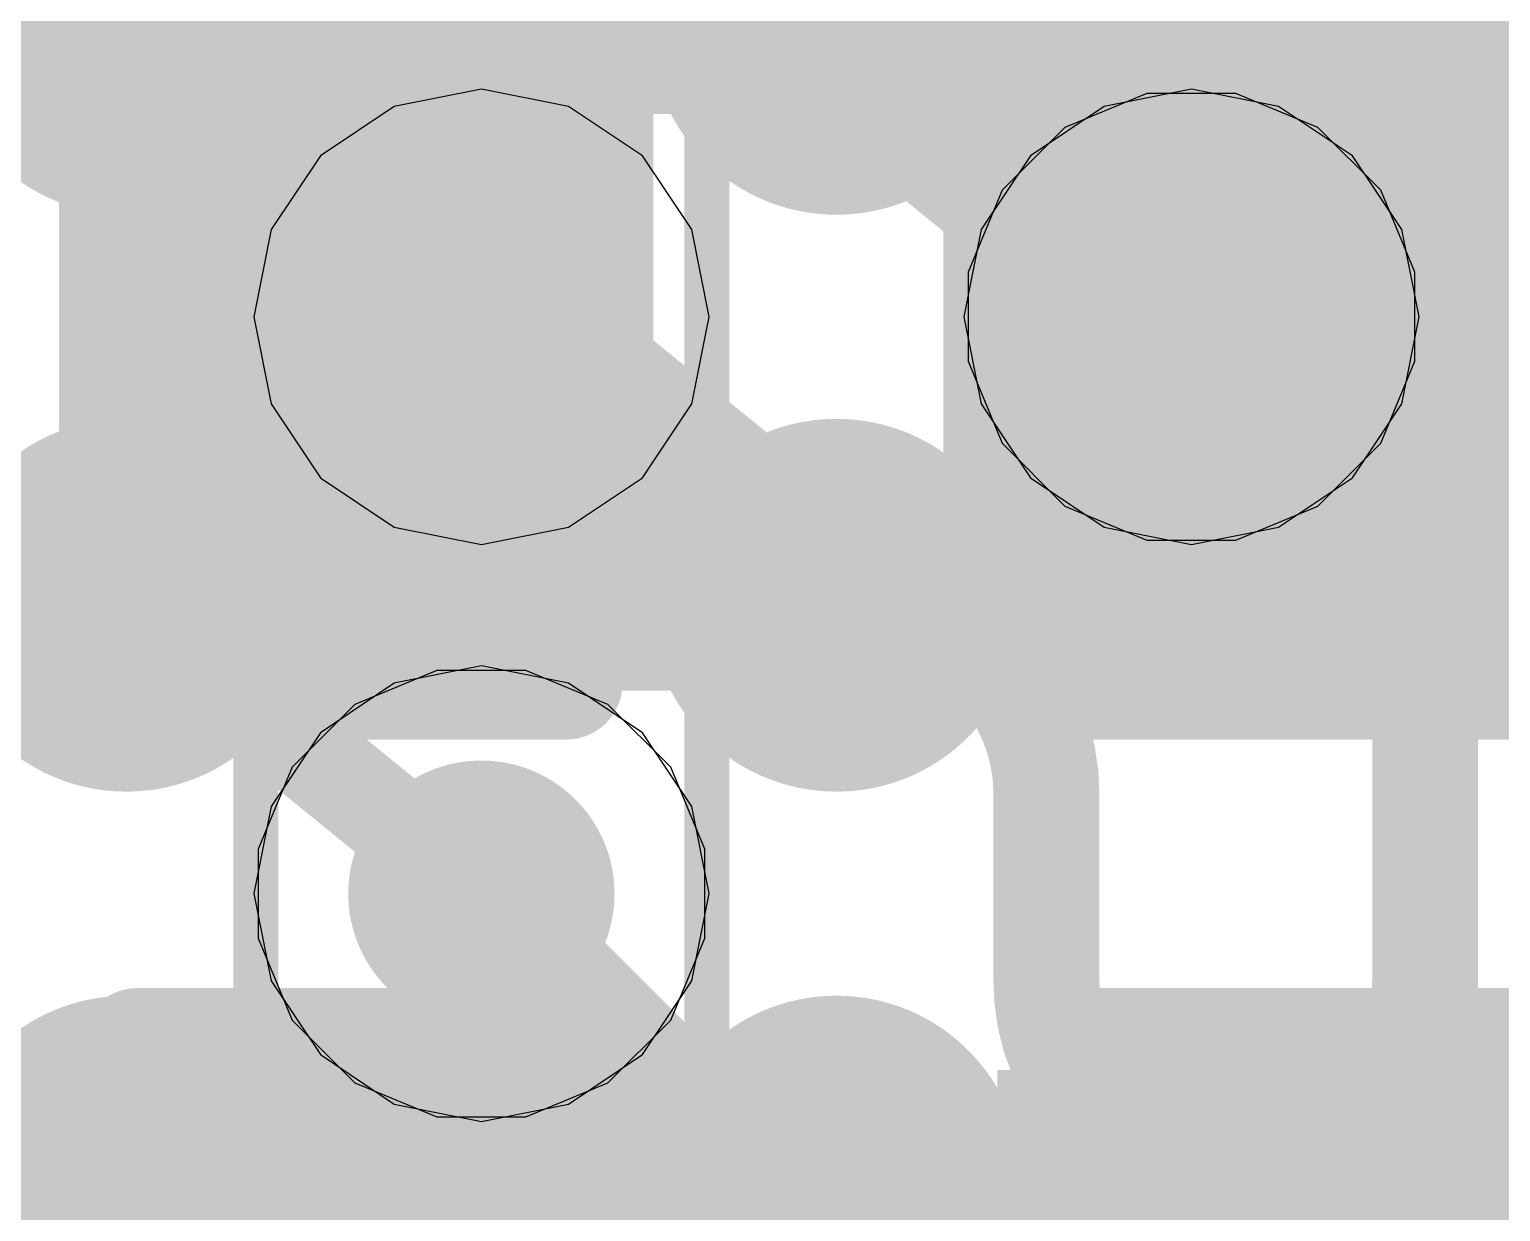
# Model space of a CAD drawing. Header units: inches. Extents: x -6 to 284, y -12 to 154.
# Drawn here: x 71.693 to 73.35, y 3.825 to 5.157 of the extents above; entities that cross this region are included whole.
import ezdxf

# ---------------------------------------------------------------- set-up
doc = ezdxf.new("R2010")
doc.units = ezdxf.units.IN
for name, color, linetype in [('Bottom Layer', 5, 'Continuous'), ('Bottom Overlay', 54, 'Continuous'), ('Bottom Paste', 16, 'Continuous'), ('Bottom Solder', 6, 'Continuous'), ('Drill Drawing', 1, 'Continuous'), ('GND-1', 16, 'Continuous'), ('GND-2', 90, 'Continuous'), ('GND-3', 216, 'Continuous'), ('GND-4', 54, 'Continuous'), ('PWR-1', 156, 'Continuous'), ('PWR-2', 130, 'Continuous'), ('Signal L1', 76, 'Continuous'), ('Signal L2', 6, 'Continuous'), ('Top Layer', 1, 'Continuous'), ('Top Paste', 8, 'Continuous'), ('Top Solder', 216, 'Continuous'), ('Via Holes', 16, 'Continuous')]:
    doc.layers.add(name, color=color, linetype=linetype)

# ---------------------------------------------------------------- blocks, each defined once
blk = doc.blocks.new('200_WFBGA__10_15__127')
at = {"layer": 'Top Layer'}
h = blk.add_hatch(color=1, dxfattribs=at)
edge = h.paths.add_edge_path()
edge.add_arc((-1.999996, -3.57505), 0.15999968, 0, 360)
h = blk.add_hatch(color=1, dxfattribs=at)
edge = h.paths.add_edge_path()
edge.add_arc((-1.199896, -3.57505), 0.15999968, 0, 360)
h = blk.add_hatch(color=1, dxfattribs=at)
edge = h.paths.add_edge_path()
edge.add_arc((-1.999996, -4.225035999999999), 0.15999968, 0, 360)
h = blk.add_hatch(color=1, dxfattribs=at)
edge = h.paths.add_edge_path()
edge.add_arc((-1.199896, -4.225035999999999), 0.15999968, 0, 360)
h = blk.add_hatch(color=1, dxfattribs=at)
edge = h.paths.add_edge_path()
edge.add_arc((-1.999996, -4.875022), 0.15999968, 0, 360)
h = blk.add_hatch(color=1, dxfattribs=at)
edge = h.paths.add_edge_path()
edge.add_arc((-1.199896, -4.875022), 0.15999968, 0, 360)
at = {"layer": 'Top Paste'}
h = blk.add_hatch(color=8, dxfattribs=at)
edge = h.paths.add_edge_path()
edge.add_arc((-1.999996, -3.57505), 0.15999968, 0, 360)
h = blk.add_hatch(color=8, dxfattribs=at)
edge = h.paths.add_edge_path()
edge.add_arc((-1.199896, -3.57505), 0.15999968, 0, 360)
h = blk.add_hatch(color=8, dxfattribs=at)
edge = h.paths.add_edge_path()
edge.add_arc((-1.999996, -4.225035999999999), 0.15999968, 0, 360)
h = blk.add_hatch(color=8, dxfattribs=at)
edge = h.paths.add_edge_path()
edge.add_arc((-1.199896, -4.225035999999999), 0.15999968, 0, 360)
h = blk.add_hatch(color=8, dxfattribs=at)
edge = h.paths.add_edge_path()
edge.add_arc((-1.999996, -4.875022), 0.15999968, 0, 360)
h = blk.add_hatch(color=8, dxfattribs=at)
edge = h.paths.add_edge_path()
edge.add_arc((-1.199896, -4.875022), 0.15999968, 0, 360)
at = {"layer": 'Top Solder'}
h = blk.add_hatch(color=216, dxfattribs=at)
edge = h.paths.add_edge_path()
edge.add_arc((-1.999996, -3.57505), 0.21001228, 0, 360)
h = blk.add_hatch(color=216, dxfattribs=at)
edge = h.paths.add_edge_path()
edge.add_arc((-1.199896, -3.57505), 0.21001228, 0, 360)
h = blk.add_hatch(color=216, dxfattribs=at)
edge = h.paths.add_edge_path()
edge.add_arc((-1.999996, -4.225035999999999), 0.21001228, 0, 360)
h = blk.add_hatch(color=216, dxfattribs=at)
edge = h.paths.add_edge_path()
edge.add_arc((-1.199896, -4.225035999999999), 0.21001228, 0, 360)
h = blk.add_hatch(color=216, dxfattribs=at)
edge = h.paths.add_edge_path()
edge.add_arc((-1.999996, -4.875022), 0.21001228, 0, 360)
h = blk.add_hatch(color=216, dxfattribs=at)
edge = h.paths.add_edge_path()
edge.add_arc((-1.199896, -4.875022), 0.21001228, 0, 360)
blk = doc.blocks.new('C___0402_B_292')
at = {"layer": 'Bottom Layer'}
for points in [[(-0.2412999999999999, 0.3174999999999999), (-0.2413000000000001, -0.3175), (-0.6985, -0.3174999999999999), (-0.6985, 0.3175)], [(0.6985, 0.3174999999999999), (0.6985, -0.3175), (0.2412999999999999, -0.3174999999999999), (0.2413000000000001, 0.3175)]]:
    blk.add_hatch(color=5, dxfattribs=at).paths.add_polyline_path(points)
at = {"layer": 'Bottom Paste'}
for points in [[(-0.2412999999999999, 0.3174999999999999), (-0.2413000000000001, -0.3175), (-0.6985, -0.3174999999999999), (-0.6985, 0.3175)], [(0.6985, 0.3174999999999999), (0.6985, -0.3175), (0.2412999999999999, -0.3174999999999999), (0.2413000000000001, 0.3175)]]:
    blk.add_hatch(color=16, dxfattribs=at).paths.add_polyline_path(points)
at = {"layer": 'Bottom Solder'}
for points in [[(-0.1813001199999999, 0.3774998799999999), (-0.1813001200000001, -0.3774998800000001), (-0.7584998799999999, -0.3774998799999999), (-0.7584998799999999, 0.3774998800000001)], [(0.7584998799999999, 0.3774998799999999), (0.7584998799999999, -0.3774998800000001), (0.1813001199999999, -0.3774998799999999), (0.1813001200000001, 0.3774998800000001)]]:
    blk.add_hatch(color=6, dxfattribs=at).paths.add_polyline_path(points)
at = {"layer": 'Bottom Overlay'}
for points in [[(-0.7874, -0.4064, 0.127, 0.127, 0), (-0.7874, 0.4064, 0.127, 0.127, 0)], [(0.7874, -0.4064, 0.127, 0.127, 0), (0.7874, 0.4064, 0.127, 0.127, 0)], [(-0.7874, -0.4064, 0.127, 0.127, 0), (-0.2794, -0.4064, 0.127, 0.127, 0)], [(0.2794, -0.4064, 0.127, 0.127, 0), (0.7874, -0.4064, 0.127, 0.127, 0)]]:
    blk.add_lwpolyline(points, format="xyseb", dxfattribs=at)
for points in [[(-0.8191499999999999, -0.4064, 0.0635, 0.0635, 1), (-0.7556499999999999, -0.4064, 0.0635, 0.0635, 1)], [(-0.8191499999999999, -0.4064, 0.0635, 0.0635, 1), (-0.7556499999999999, -0.4064, 0.0635, 0.0635, 1)], [(-0.31115, -0.4064, 0.0635, 0.0635, 1), (-0.24765, -0.4064, 0.0635, 0.0635, 1)], [(0.24765, -0.4064, 0.0635, 0.0635, 1), (0.31115, -0.4064, 0.0635, 0.0635, 1)], [(0.7556499999999999, -0.4064, 0.0635, 0.0635, 1), (0.8191499999999999, -0.4064, 0.0635, 0.0635, 1)], [(0.7556499999999999, -0.4064, 0.0635, 0.0635, 1), (0.8191499999999999, -0.4064, 0.0635, 0.0635, 1)]]:
    blk.add_lwpolyline(points, format="xyseb", close=True, dxfattribs=at)
blk = doc.blocks.new('C___0402_B_308')
at = {"layer": 'Bottom Layer'}
for points in [[(-0.2412999999999999, 0.3174999999999999), (-0.2413000000000001, -0.3175), (-0.6985, -0.3174999999999999), (-0.6985, 0.3175)], [(0.6985, 0.3174999999999999), (0.6985, -0.3175), (0.2412999999999999, -0.3174999999999999), (0.2413000000000001, 0.3175)]]:
    blk.add_hatch(color=5, dxfattribs=at).paths.add_polyline_path(points)
at = {"layer": 'Bottom Paste'}
for points in [[(-0.2412999999999999, 0.3174999999999999), (-0.2413000000000001, -0.3175), (-0.6985, -0.3174999999999999), (-0.6985, 0.3175)], [(0.6985, 0.3174999999999999), (0.6985, -0.3175), (0.2412999999999999, -0.3174999999999999), (0.2413000000000001, 0.3175)]]:
    blk.add_hatch(color=16, dxfattribs=at).paths.add_polyline_path(points)
at = {"layer": 'Bottom Solder'}
for points in [[(-0.1813001199999999, 0.3774998799999999), (-0.1813001200000001, -0.3774998800000001), (-0.7584998799999999, -0.3774998799999999), (-0.7584998799999999, 0.3774998800000001)], [(0.7584998799999999, 0.3774998799999999), (0.7584998799999999, -0.3774998800000001), (0.1813001199999999, -0.3774998799999999), (0.1813001200000001, 0.3774998800000001)]]:
    blk.add_hatch(color=6, dxfattribs=at).paths.add_polyline_path(points)
at = {"layer": 'Bottom Overlay'}
for points in [[(-0.7874, -0.4064, 0.127, 0.127, 0), (-0.7874, 0.4064, 0.127, 0.127, 0)], [(-0.7874, 0.4064, 0.127, 0.127, 0), (-0.2794, 0.4064, 0.127, 0.127, 0)], [(0.2794, 0.4064, 0.127, 0.127, 0), (0.7874, 0.4064, 0.127, 0.127, 0)], [(0.7874, -0.4064, 0.127, 0.127, 0), (0.7874, 0.4064, 0.127, 0.127, 0)]]:
    blk.add_lwpolyline(points, format="xyseb", dxfattribs=at)
for points in [[(-0.8191499999999999, 0.4064, 0.0635, 0.0635, 1), (-0.7556499999999999, 0.4064, 0.0635, 0.0635, 1)], [(-0.8191499999999999, 0.4064, 0.0635, 0.0635, 1), (-0.7556499999999999, 0.4064, 0.0635, 0.0635, 1)], [(-0.31115, 0.4064, 0.0635, 0.0635, 1), (-0.24765, 0.4064, 0.0635, 0.0635, 1)], [(0.24765, 0.4064, 0.0635, 0.0635, 1), (0.31115, 0.4064, 0.0635, 0.0635, 1)], [(0.7556499999999999, 0.4064, 0.0635, 0.0635, 1), (0.8191499999999999, 0.4064, 0.0635, 0.0635, 1)], [(0.7556499999999999, 0.4064, 0.0635, 0.0635, 1), (0.8191499999999999, 0.4064, 0.0635, 0.0635, 1)]]:
    blk.add_lwpolyline(points, format="xyseb", close=True, dxfattribs=at)

msp = doc.modelspace()

# ---------------------------------------------------------------- hatches: boundary and pattern name
at = {"layer": 'Bottom Layer'}
h = msp.add_hatch(color=5, dxfattribs=at)
edge = h.paths.add_edge_path()
edge.add_arc((72.20183933999999, 4.83319836), 0.1499997, 0, 360)
h = msp.add_hatch(color=5, dxfattribs=at)
edge = h.paths.add_edge_path()
edge.add_arc((73.00184282, 4.83319836), 0.1499997, 0, 360)
h = msp.add_hatch(color=5, dxfattribs=at)
edge = h.paths.add_edge_path()
edge.add_arc((72.20184187999999, 4.183174259999999), 0.1499997, 0, 360)
at = {"layer": 'GND-1'}
h = msp.add_hatch(color=16, dxfattribs=at)
edge = h.paths.add_edge_path()
edge.add_arc((72.20183933999999, 4.83319836), 0.1499997, 0, 360)
h = msp.add_hatch(color=16, dxfattribs=at)
edge = h.paths.add_edge_path()
edge.add_arc((73.00184282, 4.83319836), 0.1499997, 0, 360)
h = msp.add_hatch(color=16, dxfattribs=at)
edge = h.paths.add_edge_path()
edge.add_arc((72.20184187999999, 4.183174259999999), 0.1499997, 0, 360)
at = {"layer": 'GND-2'}
h = msp.add_hatch(color=90, dxfattribs=at)
edge = h.paths.add_edge_path()
edge.add_arc((72.20183933999999, 4.83319836), 0.1499997, 0, 360)
h = msp.add_hatch(color=90, dxfattribs=at)
edge = h.paths.add_edge_path()
edge.add_arc((73.00184282, 4.83319836), 0.1499997, 0, 360)
h = msp.add_hatch(color=90, dxfattribs=at)
edge = h.paths.add_edge_path()
edge.add_arc((72.20184187999999, 4.183174259999999), 0.1499997, 0, 360)
at = {"layer": 'GND-3'}
h = msp.add_hatch(color=216, dxfattribs=at)
edge = h.paths.add_edge_path()
edge.add_arc((72.20183933999999, 4.83319836), 0.1499997, 0, 360)
h = msp.add_hatch(color=216, dxfattribs=at)
edge = h.paths.add_edge_path()
edge.add_arc((73.00184282, 4.83319836), 0.1499997, 0, 360)
h = msp.add_hatch(color=216, dxfattribs=at)
edge = h.paths.add_edge_path()
edge.add_arc((72.20184187999999, 4.183174259999999), 0.1499997, 0, 360)
at = {"layer": 'GND-4'}
h = msp.add_hatch(color=54, dxfattribs=at)
edge = h.paths.add_edge_path()
edge.add_arc((72.20183933999999, 4.83319836), 0.1499997, 0, 360)
h = msp.add_hatch(color=54, dxfattribs=at)
edge = h.paths.add_edge_path()
edge.add_arc((73.00184282, 4.83319836), 0.1499997, 0, 360)
h = msp.add_hatch(color=54, dxfattribs=at)
edge = h.paths.add_edge_path()
edge.add_arc((72.20184187999999, 4.183174259999999), 0.1499997, 0, 360)
at = {"layer": 'PWR-1'}
h = msp.add_hatch(color=156, dxfattribs=at)
edge = h.paths.add_edge_path()
edge.add_arc((72.20183933999999, 4.83319836), 0.1499997, 0, 360)
h = msp.add_hatch(color=156, dxfattribs=at)
edge = h.paths.add_edge_path()
edge.add_arc((73.00184282, 4.83319836), 0.1499997, 0, 360)
h = msp.add_hatch(color=156, dxfattribs=at)
edge = h.paths.add_edge_path()
edge.add_arc((72.20184187999999, 4.183174259999999), 0.1499997, 0, 360)
at = {"layer": 'PWR-2'}
h = msp.add_hatch(color=130, dxfattribs=at)
edge = h.paths.add_edge_path()
edge.add_arc((72.20183933999999, 4.83319836), 0.1499997, 0, 360)
h = msp.add_hatch(color=130, dxfattribs=at)
edge = h.paths.add_edge_path()
edge.add_arc((73.00184282, 4.83319836), 0.1499997, 0, 360)
h = msp.add_hatch(color=130, dxfattribs=at)
edge = h.paths.add_edge_path()
edge.add_arc((72.20184187999999, 4.183174259999999), 0.1499997, 0, 360)
at = {"layer": 'Signal L1'}
h = msp.add_hatch(color=76, dxfattribs=at)
edge = h.paths.add_edge_path()
edge.add_arc((72.20183933999999, 4.83319836), 0.1499997, 0, 360)
h = msp.add_hatch(color=76, dxfattribs=at)
edge = h.paths.add_edge_path()
edge.add_arc((73.00184282, 4.83319836), 0.1499997, 0, 360)
h = msp.add_hatch(color=76, dxfattribs=at)
edge = h.paths.add_edge_path()
edge.add_arc((72.20184187999999, 4.183174259999999), 0.1499997, 0, 360)
at = {"layer": 'Signal L2'}
h = msp.add_hatch(color=6, dxfattribs=at)
edge = h.paths.add_edge_path()
edge.add_arc((72.20183933999999, 4.83319836), 0.1499997, 0, 360)
h = msp.add_hatch(color=6, dxfattribs=at)
edge = h.paths.add_edge_path()
edge.add_arc((73.00184282, 4.83319836), 0.1499997, 0, 360)
h = msp.add_hatch(color=6, dxfattribs=at)
edge = h.paths.add_edge_path()
edge.add_arc((72.20184187999999, 4.183174259999999), 0.1499997, 0, 360)
at = {"layer": 'Top Layer'}
h = msp.add_hatch(color=1, dxfattribs=at)
edge = h.paths.add_edge_path()
edge.add_arc((72.20183933999999, 4.83319836), 0.1499997, 0, 360)
h = msp.add_hatch(color=1, dxfattribs=at)
edge = h.paths.add_edge_path()
edge.add_arc((73.00184282, 4.83319836), 0.1499997, 0, 360)
h = msp.add_hatch(color=1, dxfattribs=at)
edge = h.paths.add_edge_path()
edge.add_arc((72.20184187999999, 4.183174259999999), 0.1499997, 0, 360)
at = {"layer": 'Via Holes'}
h = msp.add_hatch(color=7, dxfattribs=at)
edge = h.paths.add_edge_path()
edge.add_arc((72.20183933999999, 4.83319836), 0.07499858, 0, 360)
h = msp.add_hatch(color=7, dxfattribs=at)
edge = h.paths.add_edge_path()
edge.add_arc((73.00184282, 4.83319836), 0.07499858, 0, 360)
h = msp.add_hatch(color=7, dxfattribs=at)
edge = h.paths.add_edge_path()
edge.add_arc((72.20184187999999, 4.183174259999999), 0.07499858, 0, 360)

# ---------------------------------------------------------------- linework, layer by layer
at = {"layer": 'Drill Drawing'}
for points in [[(71.94783933999999, 5.087198359999999, 0.0508, 0.0508, 0), (72.45583934, 5.087198359999999, 0.0508, 0.0508, 0)], [(71.94783933999999, 4.57919836, 0.0508, 0.0508, 0), (71.94783933999999, 5.087198359999999, 0.0508, 0.0508, 0)], [(72.45583934, 4.57919836, 0.0508, 0.0508, 0), (72.45583934, 5.087198359999999, 0.0508, 0.0508, 0)], [(72.74784282, 5.087198359999999, 0.0508, 0.0508, 0), (73.25584282, 5.087198359999999, 0.0508, 0.0508, 0)], [(72.74784282, 4.57919836, 0.0508, 0.0508, 0), (72.74784282, 5.087198359999999, 0.0508, 0.0508, 0)], [(73.25584282, 4.57919836, 0.0508, 0.0508, 0), (73.25584282, 5.087198359999999, 0.0508, 0.0508, 0)], [(71.94783933999999, 4.57919836, 0.0508, 0.0508, 0), (72.45583934, 4.57919836, 0.0508, 0.0508, 0)], [(72.74784282, 4.57919836, 0.0508, 0.0508, 0), (73.25584282, 4.57919836, 0.0508, 0.0508, 0)], [(71.94784188, 4.43717426, 0.0508, 0.0508, 0), (72.45584188, 4.43717426, 0.0508, 0.0508, 0)], [(71.94784188, 3.929174259999999, 0.0508, 0.0508, 0), (71.94784188, 4.43717426, 0.0508, 0.0508, 0)], [(72.45584188, 3.929174259999999, 0.0508, 0.0508, 0), (72.45584188, 4.43717426, 0.0508, 0.0508, 0)], [(71.94784188, 3.929174259999999, 0.0508, 0.0508, 0), (72.45584188, 3.929174259999999, 0.0508, 0.0508, 0)]]:
    msp.add_lwpolyline(points, format="xyseb", dxfattribs=at)
for points in [[(71.93513933999999, 5.087198359999999, 0.0254, 0.0254, 1), (71.96053934, 5.087198359999999, 0.0254, 0.0254, 1)], [(71.93513933999999, 5.087198359999999, 0.0254, 0.0254, 1), (71.96053934, 5.087198359999999, 0.0254, 0.0254, 1)], [(72.44313934, 5.087198359999999, 0.0254, 0.0254, 1), (72.46853933999999, 5.087198359999999, 0.0254, 0.0254, 1)], [(72.44313934, 5.087198359999999, 0.0254, 0.0254, 1), (72.46853933999999, 5.087198359999999, 0.0254, 0.0254, 1)], [(72.73514282, 5.087198359999999, 0.0254, 0.0254, 1), (72.76054282, 5.087198359999999, 0.0254, 0.0254, 1)], [(72.73514282, 5.087198359999999, 0.0254, 0.0254, 1), (72.76054282, 5.087198359999999, 0.0254, 0.0254, 1)], [(73.24314282, 5.087198359999999, 0.0254, 0.0254, 1), (73.26854282, 5.087198359999999, 0.0254, 0.0254, 1)], [(73.24314282, 5.087198359999999, 0.0254, 0.0254, 1), (73.26854282, 5.087198359999999, 0.0254, 0.0254, 1)], [(71.93513933999999, 4.57919836, 0.0254, 0.0254, 1), (71.96053934, 4.57919836, 0.0254, 0.0254, 1)], [(71.93513933999999, 4.57919836, 0.0254, 0.0254, 1), (71.96053934, 4.57919836, 0.0254, 0.0254, 1)], [(72.44313934, 4.57919836, 0.0254, 0.0254, 1), (72.46853933999999, 4.57919836, 0.0254, 0.0254, 1)], [(72.44313934, 4.57919836, 0.0254, 0.0254, 1), (72.46853933999999, 4.57919836, 0.0254, 0.0254, 1)], [(72.73514282, 4.57919836, 0.0254, 0.0254, 1), (72.76054282, 4.57919836, 0.0254, 0.0254, 1)], [(72.73514282, 4.57919836, 0.0254, 0.0254, 1), (72.76054282, 4.57919836, 0.0254, 0.0254, 1)], [(73.24314282, 4.57919836, 0.0254, 0.0254, 1), (73.26854282, 4.57919836, 0.0254, 0.0254, 1)], [(73.24314282, 4.57919836, 0.0254, 0.0254, 1), (73.26854282, 4.57919836, 0.0254, 0.0254, 1)], [(71.93514187999999, 4.43717426, 0.0254, 0.0254, 1), (71.96054188, 4.43717426, 0.0254, 0.0254, 1)], [(71.93514187999999, 4.43717426, 0.0254, 0.0254, 1), (71.96054188, 4.43717426, 0.0254, 0.0254, 1)], [(72.44314188, 4.43717426, 0.0254, 0.0254, 1), (72.46854187999999, 4.43717426, 0.0254, 0.0254, 1)], [(72.44314188, 4.43717426, 0.0254, 0.0254, 1), (72.46854187999999, 4.43717426, 0.0254, 0.0254, 1)], [(71.93514187999999, 3.929174259999999, 0.0254, 0.0254, 1), (71.96054188, 3.929174259999999, 0.0254, 0.0254, 1)], [(71.93514187999999, 3.929174259999999, 0.0254, 0.0254, 1), (71.96054188, 3.929174259999999, 0.0254, 0.0254, 1)], [(72.44314188, 3.929174259999999, 0.0254, 0.0254, 1), (72.46854187999999, 3.929174259999999, 0.0254, 0.0254, 1)], [(72.44314188, 3.929174259999999, 0.0254, 0.0254, 1), (72.46854187999999, 3.929174259999999, 0.0254, 0.0254, 1)]]:
    msp.add_lwpolyline(points, format="xyseb", close=True, dxfattribs=at)
at = {"layer": 'GND-1'}
for p, q in [((72.9517972, 5.08479806), (72.85932342, 5.046494859999999)), ((73.05188844, 5.08479806), (72.9517972, 5.08479806)), ((73.14436221999999, 5.046494859999999), (73.05188844, 5.08479806)), ((72.85932342, 5.046494859999999), (72.78854632, 4.975717759999999)), ((73.21513931999999, 4.975717759999999), (73.14436221999999, 5.046494859999999)), ((72.78854632, 4.975717759999999), (72.75024312, 4.88324398)), ((73.25344252, 4.88324398), (73.21513931999999, 4.975717759999999)), ((72.75024312, 4.88324398), (72.75024312, 4.78315274)), ((73.25344252, 4.78315274), (73.25344252, 4.88324398)), ((72.75024312, 4.78315274), (72.78854632, 4.69067896)), ((73.21513931999999, 4.69067896), (73.25344252, 4.78315274)), ((72.78854632, 4.69067896), (72.85932342, 4.61990186)), ((73.14436221999999, 4.61990186), (73.21513931999999, 4.69067896)), ((72.85932342, 4.61990186), (72.9517972, 4.58159866)), ((73.05188844, 4.58159866), (73.14436221999999, 4.61990186)), ((72.9517972, 4.58159866), (73.05188844, 4.58159866)), ((72.15179626, 4.43477396), (72.05932247999999, 4.39647076)), ((72.2518875, 4.43477396), (72.15179626, 4.43477396)), ((72.34436128, 4.39647076), (72.2518875, 4.43477396)), ((72.05932247999999, 4.39647076), (71.98854537999999, 4.32569366)), ((72.41513838, 4.32569366), (72.34436128, 4.39647076)), ((71.98854537999999, 4.32569366), (71.95024217999999, 4.23321988)), ((72.45344157999999, 4.23321988), (72.41513838, 4.32569366)), ((71.95024217999999, 4.23321988), (71.95024217999999, 4.13312864)), ((72.45344157999999, 4.13312864), (72.45344157999999, 4.23321988)), ((71.95024217999999, 4.13312864), (71.98854537999999, 4.04065486)), ((72.41513838, 4.04065486), (72.45344157999999, 4.13312864)), ((71.98854537999999, 4.04065486), (72.05932247999999, 3.96987776)), ((72.34436128, 3.96987776), (72.41513838, 4.04065486)), ((72.05932247999999, 3.96987776), (72.15179626, 3.93157456)), ((72.2518875, 3.93157456), (72.34436128, 3.96987776)), ((72.15179626, 3.93157456), (72.2518875, 3.93157456))]:
    msp.add_line(p, q, dxfattribs=at)
at = {"layer": 'GND-2'}
for p, q in [((72.9517972, 5.08479806), (72.85932342, 5.046494859999999)), ((73.05188844, 5.08479806), (72.9517972, 5.08479806)), ((73.14436221999999, 5.046494859999999), (73.05188844, 5.08479806)), ((72.85932342, 5.046494859999999), (72.78854632, 4.975717759999999)), ((73.21513931999999, 4.975717759999999), (73.14436221999999, 5.046494859999999)), ((72.78854632, 4.975717759999999), (72.75024312, 4.88324398)), ((73.25344252, 4.88324398), (73.21513931999999, 4.975717759999999)), ((72.75024312, 4.88324398), (72.75024312, 4.78315274)), ((73.25344252, 4.78315274), (73.25344252, 4.88324398)), ((72.75024312, 4.78315274), (72.78854632, 4.69067896)), ((73.21513931999999, 4.69067896), (73.25344252, 4.78315274)), ((72.78854632, 4.69067896), (72.85932342, 4.61990186)), ((73.14436221999999, 4.61990186), (73.21513931999999, 4.69067896)), ((72.85932342, 4.61990186), (72.9517972, 4.58159866)), ((73.05188844, 4.58159866), (73.14436221999999, 4.61990186)), ((72.9517972, 4.58159866), (73.05188844, 4.58159866)), ((72.15179626, 4.43477396), (72.05932247999999, 4.39647076)), ((72.2518875, 4.43477396), (72.15179626, 4.43477396)), ((72.34436128, 4.39647076), (72.2518875, 4.43477396)), ((72.05932247999999, 4.39647076), (71.98854537999999, 4.32569366)), ((72.41513838, 4.32569366), (72.34436128, 4.39647076)), ((71.98854537999999, 4.32569366), (71.95024217999999, 4.23321988)), ((72.45344157999999, 4.23321988), (72.41513838, 4.32569366)), ((71.95024217999999, 4.23321988), (71.95024217999999, 4.13312864)), ((72.45344157999999, 4.13312864), (72.45344157999999, 4.23321988)), ((71.95024217999999, 4.13312864), (71.98854537999999, 4.04065486)), ((72.41513838, 4.04065486), (72.45344157999999, 4.13312864)), ((71.98854537999999, 4.04065486), (72.05932247999999, 3.96987776)), ((72.34436128, 3.96987776), (72.41513838, 4.04065486)), ((72.05932247999999, 3.96987776), (72.15179626, 3.93157456)), ((72.2518875, 3.93157456), (72.34436128, 3.96987776)), ((72.15179626, 3.93157456), (72.2518875, 3.93157456))]:
    msp.add_line(p, q, dxfattribs=at)
at = {"layer": 'GND-3'}
for p, q in [((72.9517972, 5.08479806), (72.85932342, 5.046494859999999)), ((73.05188844, 5.08479806), (72.9517972, 5.08479806)), ((73.14436221999999, 5.046494859999999), (73.05188844, 5.08479806)), ((72.85932342, 5.046494859999999), (72.78854632, 4.975717759999999)), ((73.21513931999999, 4.975717759999999), (73.14436221999999, 5.046494859999999)), ((72.78854632, 4.975717759999999), (72.75024312, 4.88324398)), ((73.25344252, 4.88324398), (73.21513931999999, 4.975717759999999)), ((72.75024312, 4.88324398), (72.75024312, 4.78315274)), ((73.25344252, 4.78315274), (73.25344252, 4.88324398)), ((72.75024312, 4.78315274), (72.78854632, 4.69067896)), ((73.21513931999999, 4.69067896), (73.25344252, 4.78315274)), ((72.78854632, 4.69067896), (72.85932342, 4.61990186)), ((73.14436221999999, 4.61990186), (73.21513931999999, 4.69067896)), ((72.85932342, 4.61990186), (72.9517972, 4.58159866)), ((73.05188844, 4.58159866), (73.14436221999999, 4.61990186)), ((72.9517972, 4.58159866), (73.05188844, 4.58159866)), ((72.15179626, 4.43477396), (72.05932247999999, 4.39647076)), ((72.2518875, 4.43477396), (72.15179626, 4.43477396)), ((72.34436128, 4.39647076), (72.2518875, 4.43477396)), ((72.05932247999999, 4.39647076), (71.98854537999999, 4.32569366)), ((72.41513838, 4.32569366), (72.34436128, 4.39647076)), ((71.98854537999999, 4.32569366), (71.95024217999999, 4.23321988)), ((72.45344157999999, 4.23321988), (72.41513838, 4.32569366)), ((71.95024217999999, 4.23321988), (71.95024217999999, 4.13312864)), ((72.45344157999999, 4.13312864), (72.45344157999999, 4.23321988)), ((71.95024217999999, 4.13312864), (71.98854537999999, 4.04065486)), ((72.41513838, 4.04065486), (72.45344157999999, 4.13312864)), ((71.98854537999999, 4.04065486), (72.05932247999999, 3.96987776)), ((72.34436128, 3.96987776), (72.41513838, 4.04065486)), ((72.05932247999999, 3.96987776), (72.15179626, 3.93157456)), ((72.2518875, 3.93157456), (72.34436128, 3.96987776)), ((72.15179626, 3.93157456), (72.2518875, 3.93157456))]:
    msp.add_line(p, q, dxfattribs=at)
at = {"layer": 'GND-4'}
for p, q in [((72.9517972, 5.08479806), (72.85932342, 5.046494859999999)), ((73.05188844, 5.08479806), (72.9517972, 5.08479806)), ((73.14436221999999, 5.046494859999999), (73.05188844, 5.08479806)), ((72.85932342, 5.046494859999999), (72.78854632, 4.975717759999999)), ((73.21513931999999, 4.975717759999999), (73.14436221999999, 5.046494859999999)), ((72.78854632, 4.975717759999999), (72.75024312, 4.88324398)), ((73.25344252, 4.88324398), (73.21513931999999, 4.975717759999999)), ((72.75024312, 4.88324398), (72.75024312, 4.78315274)), ((73.25344252, 4.78315274), (73.25344252, 4.88324398)), ((72.75024312, 4.78315274), (72.78854632, 4.69067896)), ((73.21513931999999, 4.69067896), (73.25344252, 4.78315274)), ((72.78854632, 4.69067896), (72.85932342, 4.61990186)), ((73.14436221999999, 4.61990186), (73.21513931999999, 4.69067896)), ((72.85932342, 4.61990186), (72.9517972, 4.58159866)), ((73.05188844, 4.58159866), (73.14436221999999, 4.61990186)), ((72.9517972, 4.58159866), (73.05188844, 4.58159866)), ((72.15179626, 4.43477396), (72.05932247999999, 4.39647076)), ((72.2518875, 4.43477396), (72.15179626, 4.43477396)), ((72.34436128, 4.39647076), (72.2518875, 4.43477396)), ((72.05932247999999, 4.39647076), (71.98854537999999, 4.32569366)), ((72.41513838, 4.32569366), (72.34436128, 4.39647076)), ((71.98854537999999, 4.32569366), (71.95024217999999, 4.23321988)), ((72.45344157999999, 4.23321988), (72.41513838, 4.32569366)), ((71.95024217999999, 4.23321988), (71.95024217999999, 4.13312864)), ((72.45344157999999, 4.13312864), (72.45344157999999, 4.23321988)), ((71.95024217999999, 4.13312864), (71.98854537999999, 4.04065486)), ((72.41513838, 4.04065486), (72.45344157999999, 4.13312864)), ((71.98854537999999, 4.04065486), (72.05932247999999, 3.96987776)), ((72.34436128, 3.96987776), (72.41513838, 4.04065486)), ((72.05932247999999, 3.96987776), (72.15179626, 3.93157456)), ((72.2518875, 3.93157456), (72.34436128, 3.96987776)), ((72.15179626, 3.93157456), (72.2518875, 3.93157456))]:
    msp.add_line(p, q, dxfattribs=at)
at = {"layer": 'PWR-1'}
for p, q in [((72.20183933999999, 5.0897282), (72.10367088, 5.070200679999999)), ((72.3000078, 5.070200679999999), (72.20183933999999, 5.0897282)), ((72.10367088, 5.070200679999999), (72.02044524, 5.014592459999999)), ((72.38323344, 5.014592459999999), (72.3000078, 5.070200679999999)), ((72.02044524, 5.014592459999999), (71.96483702, 4.93136682)), ((72.43884166, 4.93136682), (72.38323344, 5.014592459999999)), ((71.96483702, 4.93136682), (71.9453095, 4.83319836)), ((72.45836917999999, 4.83319836), (72.43884166, 4.93136682)), ((71.9453095, 4.83319836), (71.96483702, 4.7350299)), ((72.43884166, 4.7350299), (72.45836917999999, 4.83319836)), ((71.96483702, 4.7350299), (72.02044524, 4.65180426)), ((72.38323344, 4.65180426), (72.43884166, 4.7350299)), ((72.02044524, 4.65180426), (72.10367088, 4.59619604)), ((72.3000078, 4.59619604), (72.38323344, 4.65180426)), ((72.10367088, 4.59619604), (72.20183933999999, 4.57666852)), ((72.20183933999999, 4.57666852), (72.3000078, 4.59619604)), ((72.20184187999999, 4.439704099999999), (72.10367341999999, 4.42017658)), ((72.30001033999999, 4.42017658), (72.20184187999999, 4.439704099999999)), ((72.10367341999999, 4.42017658), (72.02044778, 4.36456836)), ((72.38323598, 4.36456836), (72.30001033999999, 4.42017658)), ((72.02044778, 4.36456836), (71.96483956, 4.28134272)), ((72.4388442, 4.28134272), (72.38323598, 4.36456836)), ((71.96483956, 4.28134272), (71.94531204, 4.183174259999999)), ((72.45837172, 4.183174259999999), (72.4388442, 4.28134272)), ((71.94531204, 4.183174259999999), (71.96483956, 4.085005799999999)), ((72.4388442, 4.085005799999999), (72.45837172, 4.183174259999999)), ((71.96483956, 4.085005799999999), (72.02044778, 4.00178016)), ((72.38323598, 4.00178016), (72.4388442, 4.085005799999999)), ((72.02044778, 4.00178016), (72.10367341999999, 3.94617194)), ((72.30001033999999, 3.94617194), (72.38323598, 4.00178016)), ((72.10367341999999, 3.94617194), (72.20184187999999, 3.92664442)), ((72.20184187999999, 3.92664442), (72.30001033999999, 3.94617194))]:
    msp.add_line(p, q, dxfattribs=at)
at = {"layer": 'PWR-2'}
for p, q in [((72.20183933999999, 5.0897282), (72.10367088, 5.070200679999999)), ((72.3000078, 5.070200679999999), (72.20183933999999, 5.0897282)), ((73.00184282, 5.0897282), (72.90367436, 5.070200679999999)), ((73.10001127999999, 5.070200679999999), (73.00184282, 5.0897282)), ((72.10367088, 5.070200679999999), (72.02044524, 5.014592459999999)), ((72.38323344, 5.014592459999999), (72.3000078, 5.070200679999999)), ((72.90367436, 5.070200679999999), (72.82044872, 5.014592459999999)), ((73.18323692, 5.014592459999999), (73.10001127999999, 5.070200679999999)), ((72.02044524, 5.014592459999999), (71.96483702, 4.93136682)), ((72.43884166, 4.93136682), (72.38323344, 5.014592459999999)), ((72.82044872, 5.014592459999999), (72.76484049999999, 4.93136682)), ((73.23884514, 4.93136682), (73.18323692, 5.014592459999999)), ((71.96483702, 4.93136682), (71.9453095, 4.83319836)), ((72.45836917999999, 4.83319836), (72.43884166, 4.93136682)), ((72.76484049999999, 4.93136682), (72.74531298, 4.83319836)), ((73.25837266, 4.83319836), (73.23884514, 4.93136682)), ((71.9453095, 4.83319836), (71.96483702, 4.7350299)), ((72.43884166, 4.7350299), (72.45836917999999, 4.83319836)), ((72.74531298, 4.83319836), (72.76484049999999, 4.7350299)), ((73.23884514, 4.7350299), (73.25837266, 4.83319836)), ((71.96483702, 4.7350299), (72.02044524, 4.65180426)), ((72.38323344, 4.65180426), (72.43884166, 4.7350299)), ((72.76484049999999, 4.7350299), (72.82044872, 4.65180426)), ((73.18323692, 4.65180426), (73.23884514, 4.7350299)), ((72.02044524, 4.65180426), (72.10367088, 4.59619604)), ((72.3000078, 4.59619604), (72.38323344, 4.65180426)), ((72.82044872, 4.65180426), (72.90367436, 4.59619604)), ((73.10001127999999, 4.59619604), (73.18323692, 4.65180426)), ((72.10367088, 4.59619604), (72.20183933999999, 4.57666852)), ((72.20183933999999, 4.57666852), (72.3000078, 4.59619604)), ((72.90367436, 4.59619604), (73.00184282, 4.57666852)), ((73.00184282, 4.57666852), (73.10001127999999, 4.59619604)), ((72.20184187999999, 4.439704099999999), (72.10367341999999, 4.42017658)), ((72.30001033999999, 4.42017658), (72.20184187999999, 4.439704099999999)), ((72.10367341999999, 4.42017658), (72.02044778, 4.36456836)), ((72.38323598, 4.36456836), (72.30001033999999, 4.42017658)), ((72.02044778, 4.36456836), (71.96483956, 4.28134272)), ((72.4388442, 4.28134272), (72.38323598, 4.36456836)), ((71.96483956, 4.28134272), (71.94531204, 4.183174259999999)), ((72.45837172, 4.183174259999999), (72.4388442, 4.28134272)), ((71.94531204, 4.183174259999999), (71.96483956, 4.085005799999999)), ((72.4388442, 4.085005799999999), (72.45837172, 4.183174259999999)), ((71.96483956, 4.085005799999999), (72.02044778, 4.00178016)), ((72.38323598, 4.00178016), (72.4388442, 4.085005799999999)), ((72.02044778, 4.00178016), (72.10367341999999, 3.94617194)), ((72.30001033999999, 3.94617194), (72.38323598, 4.00178016)), ((72.10367341999999, 3.94617194), (72.20184187999999, 3.92664442)), ((72.20184187999999, 3.92664442), (72.30001033999999, 3.94617194))]:
    msp.add_line(p, q, dxfattribs=at)
at = {"layer": 'Signal L1'}
for points in [[(71.58623732, 5.15841488, 0.11938, 0.11938, -0.4142135623730951), (71.78943731999999, 4.95521488, 0.11938, 0.11938, 0)], [(71.78943731999999, 4.65141056, 0.11938, 0.11938, 0), (71.78943731999999, 4.95521488, 0.11938, 0.11938, 0)], [(71.93520792, 4.50563996, 0.11938, 0.11938, -0.4142135623730951), (71.78943731999999, 4.65141056, 0.11938, 0.11938, 0)], [(71.93520792, 4.50563996, 0.11938, 0.11938, 0), (73.66105156, 4.50563996, 0.11938, 0.11938, 0)], [(72.20184187999999, 4.183174259999999, 0.11938, 0.11938, 0), (72.40920748, 3.97580358, 0.11938, 0.11938, 0)], [(72.40920748, 3.97580358, 0.11938, 0.11938, -0.1989112212460585), (72.55744188, 3.61794806, 0.11938, 0.11938, 0)]]:
    msp.add_lwpolyline(points, format="xyseb", dxfattribs=at)
for points in [[(71.75959232, 4.95521488, 0.05969, 0.05969, 1), (71.81928232, 4.95521488, 0.05969, 0.05969, 1)], [(71.75959232, 4.95521488, 0.05969, 0.05969, 1), (71.81928232, 4.95521488, 0.05969, 0.05969, 1)], [(71.75959232, 4.65141056, 0.05969, 0.05969, 1), (71.81928232, 4.65141056, 0.05969, 0.05969, 1)], [(71.75959232, 4.65141056, 0.05969, 0.05969, 1), (71.81928232, 4.65141056, 0.05969, 0.05969, 1)], [(71.90536292, 4.50563996, 0.05969, 0.05969, 1), (71.96505291999999, 4.50563996, 0.05969, 0.05969, 1)], [(71.90536292, 4.50563996, 0.05969, 0.05969, 1), (71.96505291999999, 4.50563996, 0.05969, 0.05969, 1)], [(72.17199688, 4.183174259999999, 0.05969, 0.05969, 1), (72.23168688, 4.183174259999999, 0.05969, 0.05969, 1)], [(72.37936248, 3.97580358, 0.05969, 0.05969, 1), (72.43905248, 3.97580358, 0.05969, 0.05969, 1)], [(72.37936248, 3.97580358, 0.05969, 0.05969, 1), (72.43905248, 3.97580358, 0.05969, 0.05969, 1)]]:
    msp.add_lwpolyline(points, format="xyseb", close=True, dxfattribs=at)
at = {"layer": 'Signal L2'}
for points in [[(73.47763308, 5.39834582, 0.11938, 0.11938, -0.9999999999999999), (73.05091308, 5.39834582, 0.11938, 0.11938, 0)], [(72.60981921999999, 5.33301194, 0.11938, 0.11938, -0.4142135623730951), (72.43486401999999, 5.15805674, 0.11938, 0.11938, 0)], [(68.27192339999999, 5.15805674, 0.11938, 0.11938, 0), (72.43486401999999, 5.15805674, 0.11938, 0.11938, 0)], [(73.26521034, 4.52766938, 0.11938, 0.11938, -0.9999999999999999), (73.69193034, 4.52766938, 0.11938, 0.11938, 0)], [(73.26521034, 4.0843454, 0.11938, 0.11938, 0), (73.26521034, 4.52766938, 0.11938, 0.11938, 0)], [(70.33393604, 4.50919342, 0.11938, 0.11938, 0), (72.62513034, 4.50919342, 0.11938, 0.11938, 0)], [(72.62513034, 4.50919342, 0.11938, 0.11938, -0.4142135623730951), (72.83849034, 4.29583342, 0.11938, 0.11938, 0)], [(72.83849034, 4.0843454, 0.11938, 0.11938, 0), (72.83849034, 4.29583342, 0.11938, 0.11938, 0)], [(73.26521034, 4.0843454, 0.11938, 0.11938, -0.9999999999999999), (72.83849034, 4.0843454, 0.11938, 0.11938, 0)]]:
    msp.add_lwpolyline(points, format="xyseb", dxfattribs=at)
for points in [[(72.40501902, 5.15805674, 0.05969, 0.05969, 1), (72.46470901999999, 5.15805674, 0.05969, 0.05969, 1)], [(72.40501902, 5.15805674, 0.05969, 0.05969, 1), (72.46470901999999, 5.15805674, 0.05969, 0.05969, 1)], [(73.23536534, 4.52766938, 0.05969, 0.05969, 1), (73.29505533999999, 4.52766938, 0.05969, 0.05969, 1)], [(73.23536534, 4.52766938, 0.05969, 0.05969, 1), (73.29505533999999, 4.52766938, 0.05969, 0.05969, 1)], [(72.59528533999999, 4.50919342, 0.05969, 0.05969, 1), (72.65497534, 4.50919342, 0.05969, 0.05969, 1)], [(72.59528533999999, 4.50919342, 0.05969, 0.05969, 1), (72.65497534, 4.50919342, 0.05969, 0.05969, 1)], [(72.80864534, 4.29583342, 0.05969, 0.05969, 1), (72.86833534, 4.29583342, 0.05969, 0.05969, 1)], [(72.80864534, 4.29583342, 0.05969, 0.05969, 1), (72.86833534, 4.29583342, 0.05969, 0.05969, 1)], [(72.80864534, 4.0843454, 0.05969, 0.05969, 1), (72.86833534, 4.0843454, 0.05969, 0.05969, 1)], [(72.80864534, 4.0843454, 0.05969, 0.05969, 1), (72.86833534, 4.0843454, 0.05969, 0.05969, 1)], [(73.23536534, 4.0843454, 0.05969, 0.05969, 1), (73.29505533999999, 4.0843454, 0.05969, 0.05969, 1)], [(73.23536534, 4.0843454, 0.05969, 0.05969, 1), (73.29505533999999, 4.0843454, 0.05969, 0.05969, 1)]]:
    msp.add_lwpolyline(points, format="xyseb", close=True, dxfattribs=at)
at = {"layer": 'Top Layer'}
for points in [[(71.80183506, 5.1581939, 0.10668, 0.10668, 0), (72.2018368, 5.48319198, 0.10668, 0.10668, 0)], [(72.60184108, 5.15819898, 0.2032, 0.2032, 0), (73.00184282, 4.83319836, 0.2032, 0.2032, 0)], [(72.20183933999999, 4.83319836, 0.2032, 0.2032, 0), (72.60184108, 4.50819774, 0.2032, 0.2032, 0)], [(71.80184014, 4.50817488, 0.10668, 0.10668, 0), (72.20184187999999, 4.183174259999999, 0.10668, 0.10668, 0)], [(71.80184014, 3.8581965, 0.2032, 0.2032, 0), (72.20184187999999, 3.53319588, 0.2032, 0.2032, 0)], [(72.60184108, 3.8581965, 0.2032, 0.2032, 0), (73.00184282, 3.53319588, 0.2032, 0.2032, 0)]]:
    msp.add_lwpolyline(points, format="xyseb", dxfattribs=at)
for points in [[(72.55104107999999, 5.15819898, 0.1016, 0.1016, 1), (72.65264108, 5.15819898, 0.1016, 0.1016, 1)], [(71.77516505999999, 5.1581939, 0.05333999999999999, 0.05333999999999999, 1), (71.82850506, 5.1581939, 0.05333999999999999, 0.05333999999999999, 1)], [(72.15103934, 4.83319836, 0.1016, 0.1016, 1), (72.25263933999999, 4.83319836, 0.1016, 0.1016, 1)], [(72.95104282, 4.83319836, 0.1016, 0.1016, 1), (73.05264282, 4.83319836, 0.1016, 0.1016, 1)], [(72.55104107999999, 4.50819774, 0.1016, 0.1016, 1), (72.65264108, 4.50819774, 0.1016, 0.1016, 1)], [(71.77517014, 4.50817488, 0.05333999999999999, 0.05333999999999999, 1), (71.82851013999999, 4.50817488, 0.05333999999999999, 0.05333999999999999, 1)], [(72.17517188, 4.183174259999999, 0.05333999999999999, 0.05333999999999999, 1), (72.22851188, 4.183174259999999, 0.05333999999999999, 0.05333999999999999, 1)], [(71.75104014, 3.8581965, 0.1016, 0.1016, 1), (71.85264013999999, 3.8581965, 0.1016, 0.1016, 1)], [(72.55104107999999, 3.8581965, 0.1016, 0.1016, 1), (72.65264108, 3.8581965, 0.1016, 0.1016, 1)]]:
    msp.add_lwpolyline(points, format="xyseb", close=True, dxfattribs=at)

# ---------------------------------------------------------------- block references
for name, p in [('200_WFBGA__10_15__127', (73.80183613999999, 8.7331931)), ('C___0402_B_292', (72.57683732, 4.82671628)), ('C___0402_B_308', (72.60183599999999, 3.60699304))]:
    msp.add_blockref(name, p)

doc.saveas('drawing.dxf')
